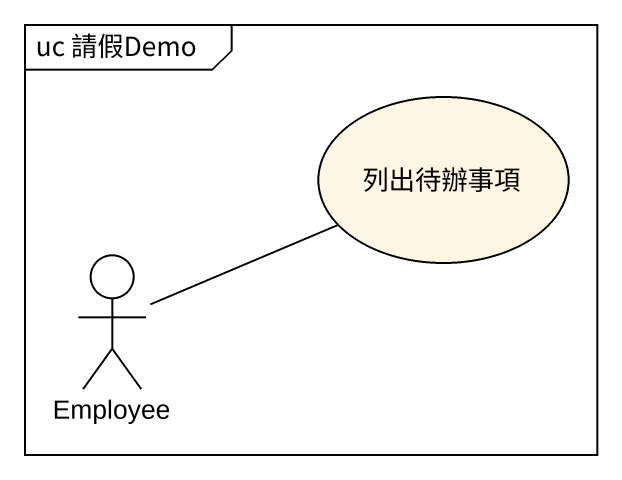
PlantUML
@startuml
mainframe uc 請假Demo
usecase 列出待辦事項
actor Employee
Employee -right- 列出待辦事項
@enduml
